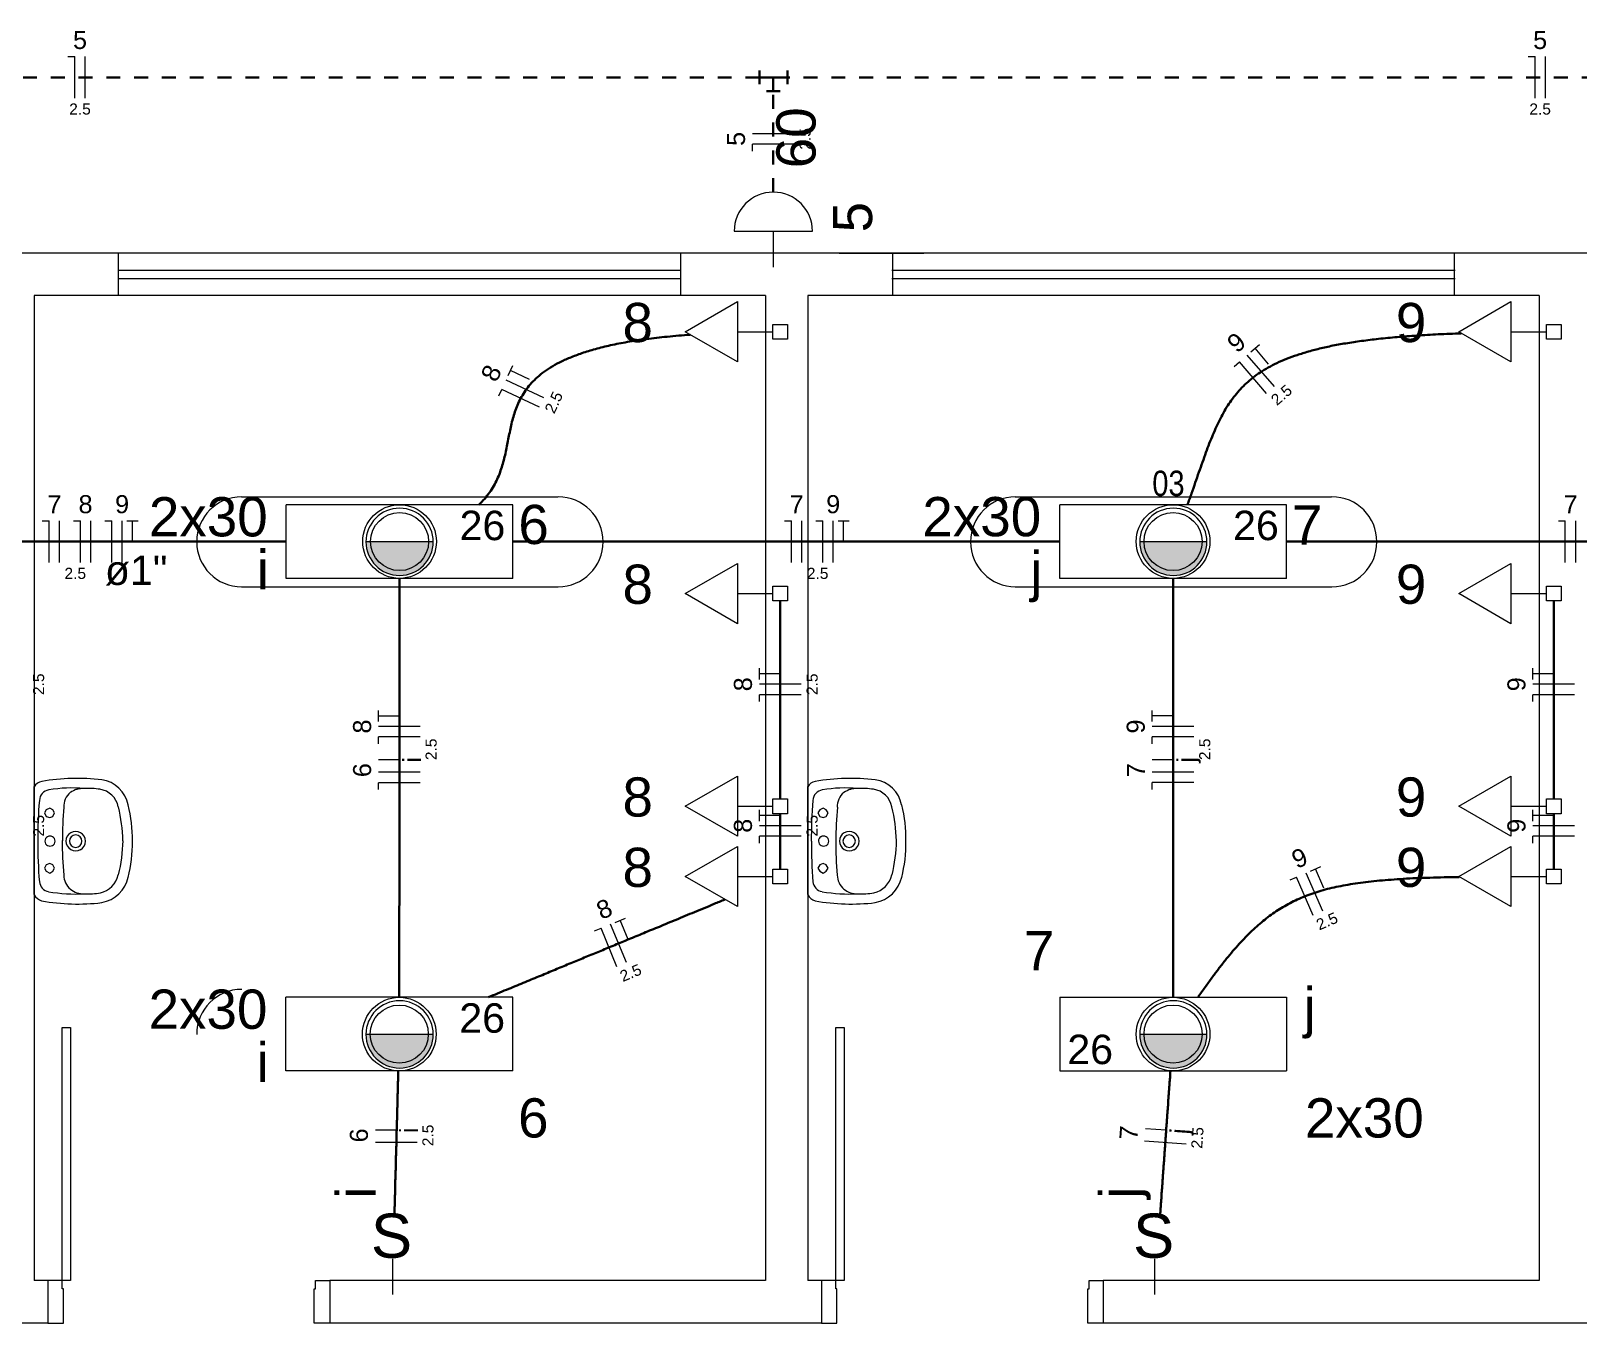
# Model space of a CAD drawing. Header units: millimetres. Extents: x 0 to 321, y -39 to 66.
# Drawn here: x 62.04 to 73.18, y 34.52 to 43.82 of the extents above; entities that cross this region are included whole.
import ezdxf

# ---------------------------------------------------------------- set-up
doc = ezdxf.new("R2010")
doc.units = ezdxf.units.MM
doc.header["$LTSCALE"] = 0.5
doc.header["$MEASUREMENT"] = 0
doc.linetypes.add('DOT2', pattern=[3.175, 0, -3.175])
for name, color, linetype, lineweight in [('Arquitetura', 8, 'Continuous', 5), ('EL-Condutos', 4, 'Continuous', 30), ('EL-Fios', 9, 'Continuous', 20), ('EL-Textos condutos', 7, 'Continuous', 20), ('EL-Textos fios', 7, 'Continuous', 20), ('EL-Textos pontos', 5, 'Continuous', 20), ('P-SIMBOL', 5, 'Continuous', 20)]:
    doc.layers.add(name, color=color, linetype=linetype, lineweight=lineweight)
doc.styles.add('Arial', font='arial.ttf')
doc.styles.add('ArialNarrow', font='ARIALN.TTF')

msp = doc.modelspace()

# ---------------------------------------------------------------- hatches: boundary and pattern name
at = {"layer": 'Arquitetura', "linetype": 'Continuous'}
for points in [[(64.695, 39.9), (64.716, 39.901), (64.737, 39.904), (64.758, 39.908), (64.778, 39.915), (64.797, 39.923), (64.816, 39.933), (64.834, 39.944), (64.851, 39.957), (64.866, 39.971), (64.881, 39.987), (64.894, 40.003), (64.905, 40.021), (64.915, 40.04), (64.923, 40.059), (64.929, 40.08), (64.934, 40.1), (64.936, 40.121), (64.937, 40.142), (64.937, 40.143), (64.937, 40.143), (64.937, 40.143), (64.937, 40.143), (64.937, 40.143), (64.937, 40.143), (64.937, 40.143), (64.937, 40.143), (64.937, 40.143), (64.937, 40.143), (64.937, 40.143), (64.937, 40.143), (64.937, 40.143), (64.937, 40.143), (64.937, 40.143), (64.937, 40.143), (64.937, 40.143), (64.937, 40.143), (64.937, 40.143), (64.937, 40.143), (64.937, 40.143), (64.937, 40.143), (64.937, 40.143), (64.937, 40.143), (64.937, 40.143), (64.937, 40.143), (64.937, 40.143), (64.937, 40.143), (64.937, 40.143), (64.937, 40.143), (64.937, 40.143), (64.937, 40.143), (64.937, 40.143), (64.937, 40.143), (64.937, 40.143), (64.937, 40.143), (64.937, 40.143), (64.937, 40.143), (64.937, 40.143), (64.937, 40.143), (64.937, 40.143), (64.937, 40.143), (64.937, 40.143), (64.937, 40.143), (64.937, 40.143), (64.937, 40.143), (64.937, 40.143), (64.937, 40.143), (64.937, 40.143), (64.937, 40.143), (64.937, 40.143), (64.937, 40.143), (64.937, 40.143), (64.937, 40.143), (64.937, 40.143), (64.937, 40.143), (64.937, 40.143), (64.937, 40.143), (64.937, 40.143), (64.937, 40.143), (64.937, 40.143), (64.937, 40.143), (64.937, 40.143), (64.937, 40.143), (64.937, 40.143), (64.937, 40.143), (64.937, 40.143), (64.937, 40.143), (64.937, 40.143), (64.937, 40.143), (64.937, 40.143), (64.937, 40.143), (64.937, 40.143), (64.453, 40.144), (64.453, 40.143), (64.453, 40.143), (64.453, 40.143), (64.453, 40.143), (64.453, 40.143), (64.453, 40.143), (64.453, 40.143), (64.453, 40.143), (64.453, 40.143), (64.453, 40.143), (64.453, 40.143), (64.453, 40.143), (64.453, 40.143), (64.453, 40.143), (64.453, 40.143), (64.453, 40.143), (64.453, 40.143), (64.453, 40.143), (64.453, 40.143), (64.453, 40.143), (64.453, 40.143), (64.453, 40.143), (64.453, 40.143), (64.453, 40.143), (64.453, 40.143), (64.453, 40.143), (64.453, 40.143), (64.453, 40.143), (64.453, 40.143), (64.453, 40.143), (64.453, 40.143), (64.453, 40.143), (64.453, 40.143), (64.453, 40.143), (64.453, 40.143), (64.453, 40.143), (64.453, 40.143), (64.453, 40.143), (64.453, 40.143), (64.453, 40.143), (64.453, 40.143), (64.453, 40.143), (64.453, 40.143), (64.453, 40.143), (64.453, 40.143), (64.453, 40.143), (64.453, 40.143), (64.453, 40.143), (64.453, 40.143), (64.453, 40.143), (64.453, 40.143), (64.453, 40.143), (64.453, 40.143), (64.453, 40.143), (64.453, 40.143), (64.453, 40.143), (64.453, 40.143), (64.453, 40.143), (64.453, 40.143), (64.453, 40.143), (64.453, 40.143), (64.453, 40.143), (64.453, 40.143), (64.453, 40.143), (64.453, 40.143), (64.453, 40.143), (64.453, 40.143), (64.453, 40.143), (64.453, 40.143), (64.453, 40.143), (64.453, 40.143), (64.453, 40.143), (64.453, 40.143), (64.453, 40.142), (64.454, 40.121), (64.456, 40.1), (64.461, 40.08), (64.467, 40.059), (64.476, 40.04), (64.485, 40.021), (64.497, 40.003), (64.509, 39.987), (64.524, 39.971), (64.539, 39.957), (64.556, 39.944), (64.574, 39.933), (64.593, 39.923), (64.612, 39.915), (64.632, 39.908), (64.653, 39.904), (64.674, 39.901), (64.695, 39.9), (64.695, 39.9)], [(70.264, 39.9), (70.285, 39.901), (70.306, 39.904), (70.327, 39.908), (70.347, 39.915), (70.367, 39.923), (70.386, 39.933), (70.403, 39.944), (70.42, 39.957), (70.436, 39.971), (70.45, 39.987), (70.463, 40.003), (70.474, 40.021), (70.484, 40.04), (70.492, 40.059), (70.498, 40.08), (70.503, 40.1), (70.506, 40.121), (70.507, 40.142), (70.507, 40.143), (70.507, 40.143), (70.507, 40.143), (70.507, 40.143), (70.507, 40.143), (70.507, 40.143), (70.507, 40.143), (70.507, 40.143), (70.507, 40.143), (70.507, 40.143), (70.507, 40.143), (70.507, 40.143), (70.507, 40.143), (70.507, 40.143), (70.507, 40.143), (70.507, 40.143), (70.507, 40.143), (70.507, 40.143), (70.507, 40.143), (70.507, 40.143), (70.507, 40.143), (70.507, 40.143), (70.507, 40.143), (70.507, 40.143), (70.507, 40.143), (70.507, 40.143), (70.507, 40.143), (70.507, 40.143), (70.507, 40.143), (70.507, 40.143), (70.507, 40.143), (70.507, 40.143), (70.507, 40.143), (70.507, 40.143), (70.507, 40.143), (70.507, 40.143), (70.507, 40.143), (70.507, 40.143), (70.507, 40.143), (70.507, 40.143), (70.507, 40.143), (70.507, 40.143), (70.507, 40.143), (70.507, 40.143), (70.507, 40.143), (70.507, 40.143), (70.507, 40.143), (70.507, 40.143), (70.507, 40.143), (70.507, 40.143), (70.507, 40.143), (70.507, 40.143), (70.507, 40.143), (70.507, 40.143), (70.507, 40.143), (70.507, 40.143), (70.507, 40.143), (70.507, 40.143), (70.507, 40.143), (70.507, 40.143), (70.507, 40.143), (70.507, 40.143), (70.507, 40.143), (70.507, 40.143), (70.507, 40.143), (70.507, 40.143), (70.507, 40.143), (70.507, 40.143), (70.507, 40.143), (70.507, 40.143), (70.507, 40.143), (70.507, 40.143), (70.507, 40.143), (70.022, 40.144), (70.022, 40.143), (70.022, 40.143), (70.022, 40.143), (70.022, 40.143), (70.022, 40.143), (70.022, 40.143), (70.022, 40.143), (70.022, 40.143), (70.022, 40.143), (70.022, 40.143), (70.022, 40.143), (70.022, 40.143), (70.022, 40.143), (70.022, 40.143), (70.022, 40.143), (70.022, 40.143), (70.022, 40.143), (70.022, 40.143), (70.022, 40.143), (70.022, 40.143), (70.022, 40.143), (70.022, 40.143), (70.022, 40.143), (70.022, 40.143), (70.022, 40.143), (70.022, 40.143), (70.022, 40.143), (70.022, 40.143), (70.022, 40.143), (70.022, 40.143), (70.022, 40.143), (70.022, 40.143), (70.022, 40.143), (70.022, 40.143), (70.022, 40.143), (70.022, 40.143), (70.022, 40.143), (70.022, 40.143), (70.022, 40.143), (70.022, 40.143), (70.022, 40.143), (70.022, 40.143), (70.022, 40.143), (70.022, 40.143), (70.022, 40.143), (70.022, 40.143), (70.022, 40.143), (70.022, 40.143), (70.022, 40.143), (70.022, 40.143), (70.022, 40.143), (70.022, 40.143), (70.022, 40.143), (70.022, 40.143), (70.022, 40.143), (70.022, 40.143), (70.022, 40.143), (70.022, 40.143), (70.022, 40.143), (70.022, 40.143), (70.022, 40.143), (70.022, 40.143), (70.022, 40.143), (70.022, 40.143), (70.022, 40.143), (70.022, 40.143), (70.022, 40.143), (70.022, 40.143), (70.022, 40.143), (70.022, 40.143), (70.022, 40.143), (70.022, 40.143), (70.022, 40.143), (70.022, 40.142), (70.023, 40.121), (70.026, 40.1), (70.03, 40.08), (70.037, 40.059), (70.045, 40.04), (70.055, 40.021), (70.066, 40.003), (70.079, 39.987), (70.093, 39.971), (70.109, 39.957), (70.125, 39.944), (70.143, 39.933), (70.162, 39.923), (70.182, 39.915), (70.202, 39.908), (70.222, 39.904), (70.243, 39.901), (70.264, 39.9), (70.264, 39.9)], [(64.695, 36.356), (64.716, 36.357), (64.737, 36.359), (64.758, 36.364), (64.778, 36.37), (64.797, 36.378), (64.816, 36.388), (64.834, 36.4), (64.851, 36.412), (64.866, 36.427), (64.881, 36.442), (64.894, 36.459), (64.905, 36.477), (64.915, 36.496), (64.923, 36.515), (64.929, 36.535), (64.934, 36.556), (64.936, 36.577), (64.937, 36.598), (64.937, 36.599), (64.937, 36.599), (64.937, 36.599), (64.937, 36.599), (64.937, 36.599), (64.937, 36.599), (64.937, 36.599), (64.937, 36.599), (64.937, 36.599), (64.937, 36.599), (64.937, 36.599), (64.937, 36.599), (64.937, 36.599), (64.937, 36.599), (64.937, 36.599), (64.937, 36.599), (64.937, 36.599), (64.937, 36.599), (64.937, 36.599), (64.937, 36.599), (64.937, 36.599), (64.937, 36.599), (64.937, 36.599), (64.937, 36.599), (64.937, 36.599), (64.937, 36.599), (64.937, 36.599), (64.937, 36.599), (64.937, 36.599), (64.937, 36.599), (64.937, 36.599), (64.937, 36.599), (64.937, 36.599), (64.937, 36.599), (64.937, 36.599), (64.937, 36.599), (64.937, 36.599), (64.937, 36.599), (64.937, 36.599), (64.937, 36.599), (64.937, 36.599), (64.937, 36.599), (64.937, 36.599), (64.937, 36.599), (64.937, 36.599), (64.937, 36.599), (64.937, 36.599), (64.937, 36.599), (64.937, 36.599), (64.937, 36.599), (64.937, 36.599), (64.937, 36.599), (64.937, 36.599), (64.937, 36.599), (64.937, 36.599), (64.937, 36.599), (64.937, 36.599), (64.937, 36.599), (64.937, 36.599), (64.937, 36.599), (64.937, 36.599), (64.937, 36.599), (64.937, 36.599), (64.937, 36.599), (64.937, 36.599), (64.937, 36.599), (64.937, 36.599), (64.937, 36.599), (64.937, 36.599), (64.937, 36.599), (64.937, 36.599), (64.937, 36.599), (64.937, 36.599), (64.453, 36.6), (64.453, 36.599), (64.453, 36.599), (64.453, 36.599), (64.453, 36.599), (64.453, 36.599), (64.453, 36.599), (64.453, 36.599), (64.453, 36.599), (64.453, 36.599), (64.453, 36.599), (64.453, 36.599), (64.453, 36.599), (64.453, 36.599), (64.453, 36.599), (64.453, 36.599), (64.453, 36.599), (64.453, 36.599), (64.453, 36.599), (64.453, 36.599), (64.453, 36.599), (64.453, 36.599), (64.453, 36.599), (64.453, 36.599), (64.453, 36.599), (64.453, 36.599), (64.453, 36.599), (64.453, 36.599), (64.453, 36.599), (64.453, 36.599), (64.453, 36.599), (64.453, 36.599), (64.453, 36.599), (64.453, 36.599), (64.453, 36.599), (64.453, 36.599), (64.453, 36.599), (64.453, 36.599), (64.453, 36.599), (64.453, 36.599), (64.453, 36.599), (64.453, 36.599), (64.453, 36.599), (64.453, 36.599), (64.453, 36.599), (64.453, 36.599), (64.453, 36.599), (64.453, 36.599), (64.453, 36.599), (64.453, 36.599), (64.453, 36.599), (64.453, 36.599), (64.453, 36.599), (64.453, 36.599), (64.453, 36.599), (64.453, 36.599), (64.453, 36.599), (64.453, 36.599), (64.453, 36.599), (64.453, 36.599), (64.453, 36.599), (64.453, 36.599), (64.453, 36.599), (64.453, 36.599), (64.453, 36.599), (64.453, 36.599), (64.453, 36.599), (64.453, 36.599), (64.453, 36.599), (64.453, 36.599), (64.453, 36.599), (64.453, 36.599), (64.453, 36.599), (64.453, 36.599), (64.453, 36.598), (64.454, 36.577), (64.456, 36.556), (64.461, 36.535), (64.467, 36.515), (64.476, 36.496), (64.485, 36.477), (64.497, 36.459), (64.509, 36.442), (64.524, 36.427), (64.539, 36.412), (64.556, 36.4), (64.574, 36.388), (64.593, 36.378), (64.612, 36.37), (64.632, 36.364), (64.653, 36.359), (64.674, 36.357), (64.695, 36.356), (64.695, 36.356)], [(70.264, 36.356), (70.285, 36.357), (70.306, 36.359), (70.327, 36.364), (70.347, 36.37), (70.367, 36.378), (70.386, 36.388), (70.403, 36.4), (70.42, 36.412), (70.436, 36.427), (70.45, 36.442), (70.463, 36.459), (70.474, 36.477), (70.484, 36.496), (70.492, 36.515), (70.498, 36.535), (70.503, 36.556), (70.506, 36.577), (70.507, 36.598), (70.507, 36.599), (70.507, 36.599), (70.507, 36.599), (70.507, 36.599), (70.507, 36.599), (70.507, 36.599), (70.507, 36.599), (70.507, 36.599), (70.507, 36.599), (70.507, 36.599), (70.507, 36.599), (70.507, 36.599), (70.507, 36.599), (70.507, 36.599), (70.507, 36.599), (70.507, 36.599), (70.507, 36.599), (70.507, 36.599), (70.507, 36.599), (70.507, 36.599), (70.507, 36.599), (70.507, 36.599), (70.507, 36.599), (70.507, 36.599), (70.507, 36.599), (70.507, 36.599), (70.507, 36.599), (70.507, 36.599), (70.507, 36.599), (70.507, 36.599), (70.507, 36.599), (70.507, 36.599), (70.507, 36.599), (70.507, 36.599), (70.507, 36.599), (70.507, 36.599), (70.507, 36.599), (70.507, 36.599), (70.507, 36.599), (70.507, 36.599), (70.507, 36.599), (70.507, 36.599), (70.507, 36.599), (70.507, 36.599), (70.507, 36.599), (70.507, 36.599), (70.507, 36.599), (70.507, 36.599), (70.507, 36.599), (70.507, 36.599), (70.507, 36.599), (70.507, 36.599), (70.507, 36.599), (70.507, 36.599), (70.507, 36.599), (70.507, 36.599), (70.507, 36.599), (70.507, 36.599), (70.507, 36.599), (70.507, 36.599), (70.507, 36.599), (70.507, 36.599), (70.507, 36.599), (70.507, 36.599), (70.507, 36.599), (70.507, 36.599), (70.507, 36.599), (70.507, 36.599), (70.507, 36.599), (70.507, 36.599), (70.507, 36.599), (70.507, 36.599), (70.507, 36.599), (70.022, 36.6), (70.022, 36.599), (70.022, 36.599), (70.022, 36.599), (70.022, 36.599), (70.022, 36.599), (70.022, 36.599), (70.022, 36.599), (70.022, 36.599), (70.022, 36.599), (70.022, 36.599), (70.022, 36.599), (70.022, 36.599), (70.022, 36.599), (70.022, 36.599), (70.022, 36.599), (70.022, 36.599), (70.022, 36.599), (70.022, 36.599), (70.022, 36.599), (70.022, 36.599), (70.022, 36.599), (70.022, 36.599), (70.022, 36.599), (70.022, 36.599), (70.022, 36.599), (70.022, 36.599), (70.022, 36.599), (70.022, 36.599), (70.022, 36.599), (70.022, 36.599), (70.022, 36.599), (70.022, 36.599), (70.022, 36.599), (70.022, 36.599), (70.022, 36.599), (70.022, 36.599), (70.022, 36.599), (70.022, 36.599), (70.022, 36.599), (70.022, 36.599), (70.022, 36.599), (70.022, 36.599), (70.022, 36.599), (70.022, 36.599), (70.022, 36.599), (70.022, 36.599), (70.022, 36.599), (70.022, 36.599), (70.022, 36.599), (70.022, 36.599), (70.022, 36.599), (70.022, 36.599), (70.022, 36.599), (70.022, 36.599), (70.022, 36.599), (70.022, 36.599), (70.022, 36.599), (70.022, 36.599), (70.022, 36.599), (70.022, 36.599), (70.022, 36.599), (70.022, 36.599), (70.022, 36.599), (70.022, 36.599), (70.022, 36.599), (70.022, 36.599), (70.022, 36.599), (70.022, 36.599), (70.022, 36.599), (70.022, 36.599), (70.022, 36.599), (70.022, 36.599), (70.022, 36.599), (70.022, 36.598), (70.023, 36.577), (70.026, 36.556), (70.03, 36.535), (70.037, 36.515), (70.045, 36.496), (70.055, 36.477), (70.066, 36.459), (70.079, 36.442), (70.093, 36.427), (70.109, 36.412), (70.125, 36.4), (70.143, 36.388), (70.162, 36.378), (70.182, 36.37), (70.202, 36.364), (70.222, 36.359), (70.243, 36.357), (70.264, 36.356), (70.264, 36.356)]]:
    msp.add_hatch(color=256, dxfattribs=at).paths.add_polyline_path(points)

# ---------------------------------------------------------------- linework, layer by layer
at = {"layer": 'Arquitetura'}
for p, q in [((84.334, 42.219), (51.737, 42.219)), ((62.67, 42.219), (62.67, 41.914)), ((66.72, 41.914), (66.72, 42.219)), ((67.86, 42.219), (68.469, 42.219)), ((68.242, 42.219), (68.242, 41.914)), ((72.287, 41.914), (72.287, 42.219)), ((62.668, 42.097), (66.72, 42.097)), ((68.239, 42.097), (72.292, 42.097)), ((62.668, 42.036), (66.72, 42.036)), ((68.239, 42.036), (72.292, 42.036)), ((67.329, 41.914), (62.066, 41.914)), ((62.066, 41.914), (62.066, 34.826)), ((67.329, 41.914), (67.329, 34.826)), ((72.896, 41.914), (67.633, 41.914)), ((67.633, 41.914), (67.633, 34.826)), ((72.896, 41.914), (72.896, 34.826)), ((63.557, 40.466), (65.834, 40.466)), ((69.126, 40.466), (71.403, 40.466)), ((64.453, 40.144), (64.693, 40.144)), ((64.453, 40.144), (64.693, 40.144)), ((64.453, 40.144), (64.937, 40.144)), ((64.693, 40.144), (64.937, 40.144)), ((70.022, 40.144), (70.262, 40.144)), ((70.022, 40.144), (70.262, 40.144)), ((70.022, 40.144), (70.507, 40.144)), ((70.262, 40.144), (70.507, 40.144)), ((63.557, 39.819), (65.834, 39.819)), ((69.126, 39.819), (71.403, 39.819)), ((62.066, 37.991), (62.066, 38.381)), ((67.633, 37.991), (67.633, 38.381)), ((62.066, 37.862), (62.066, 38.243)), ((62.152, 38.213), (62.139, 38.192)), ((62.177, 38.226), (62.152, 38.213)), ((62.199, 38.213), (62.177, 38.226)), ((62.212, 38.192), (62.199, 38.213)), ((67.633, 37.862), (67.633, 38.243)), ((67.719, 38.213), (67.706, 38.192)), ((67.744, 38.226), (67.719, 38.213)), ((67.766, 38.213), (67.744, 38.226)), ((67.779, 38.192), (67.766, 38.213)), ((62.139, 38.192), (62.152, 38.166)), ((62.152, 38.166), (62.177, 38.158)), ((62.177, 38.158), (62.199, 38.166)), ((62.199, 38.166), (62.212, 38.192)), ((67.706, 38.192), (67.719, 38.166)), ((67.719, 38.166), (67.744, 38.158)), ((67.744, 38.158), (67.766, 38.166)), ((67.766, 38.166), (67.779, 38.192)), ((62.066, 37.605), (62.066, 37.991)), ((67.633, 37.605), (67.633, 37.991)), ((62.152, 37.819), (62.139, 37.793)), ((62.139, 37.793), (62.152, 37.772)), ((62.177, 37.828), (62.152, 37.819)), ((62.152, 37.772), (62.177, 37.759)), ((62.199, 37.819), (62.177, 37.828)), ((62.177, 37.759), (62.199, 37.772)), ((62.212, 37.793), (62.199, 37.819)), ((62.199, 37.772), (62.212, 37.793)), ((67.719, 37.819), (67.706, 37.793)), ((67.706, 37.793), (67.719, 37.772)), ((67.744, 37.828), (67.719, 37.819)), ((67.719, 37.772), (67.744, 37.759)), ((67.766, 37.819), (67.744, 37.828)), ((67.744, 37.759), (67.766, 37.772)), ((67.779, 37.793), (67.766, 37.819)), ((67.766, 37.772), (67.779, 37.793)), ((64.453, 36.6), (64.693, 36.6)), ((64.453, 36.6), (64.693, 36.6)), ((64.453, 36.6), (64.937, 36.6)), ((64.693, 36.6), (64.937, 36.6)), ((70.022, 36.6), (70.262, 36.6)), ((70.022, 36.6), (70.262, 36.6)), ((70.022, 36.6), (70.507, 36.6)), ((70.262, 36.6), (70.507, 36.6)), ((62.164, 34.826), (62.066, 34.826)), ((67.329, 34.826), (64.192, 34.826)), ((67.732, 34.826), (67.633, 34.826)), ((72.896, 34.826), (69.759, 34.826)), ((62.164, 34.521), (58.62, 34.521)), ((67.732, 34.521), (64.192, 34.521)), ((73.303, 34.521), (69.759, 34.521))]:
    msp.add_line(p, q, dxfattribs=at)
for points in [[(62.327, 34.826), (62.267, 34.826), (62.267, 36.648), (62.327, 36.648), (62.327, 34.826)], [(67.894, 34.826), (67.834, 34.826), (67.834, 36.648), (67.894, 36.648), (67.894, 34.826)], [(62.164, 34.826), (62.164, 34.521), (62.276, 34.521), (62.276, 34.766), (62.267, 34.766), (62.267, 34.826), (62.164, 34.826)], [(64.193, 34.826), (64.193, 34.521), (64.081, 34.521), (64.081, 34.766), (64.09, 34.766), (64.09, 34.826), (64.193, 34.826)], [(67.732, 34.826), (67.732, 34.521), (67.843, 34.521), (67.843, 34.766), (67.834, 34.766), (67.834, 34.826), (67.732, 34.826)], [(69.76, 34.826), (69.76, 34.521), (69.648, 34.521), (69.648, 34.766), (69.657, 34.766), (69.657, 34.826), (69.76, 34.826)]]:
    msp.add_lwpolyline(points, dxfattribs=at)
for centre, radius, start, end in [((63.559, 40.142), 0.324, 90.0054, 180.003), ((65.836, 40.142), 0.324, 0, 90), ((69.128, 40.142), 0.324, 90.0054, 180.003), ((71.405, 40.142), 0.324, 0, 90), ((64.695, 40.142), 0.242, 90, 180), ((64.695, 40.142), 0.242, 0, 90), ((70.264, 40.142), 0.242, 90, 180), ((70.264, 40.142), 0.242, 0, 90), ((63.559, 40.142), 0.324, 180.003, 270), ((64.695, 40.142), 0.242, 180, 270), ((64.695, 40.142), 0.242, 270, 0), ((65.836, 40.142), 0.324, 270, 0), ((69.128, 40.142), 0.324, 180.003, 270), ((70.264, 40.142), 0.242, 180, 270), ((70.264, 40.142), 0.242, 270, 0), ((71.405, 40.142), 0.324, 270, 0), ((62.135, 38.342), 0.0781, 101.431, 152.133), ((62.377, 36.915), 1.525, 83.4235, 99.7209), ((62.521, 38.208), 0.224, 10.4075, 82.2804), ((67.702, 38.342), 0.0781, 101.431, 152.133), ((67.944, 36.915), 1.525, 83.4235, 99.7209), ((68.088, 38.208), 0.224, 10.4075, 82.2804), ((62.184, 38.277), 0.0813, 99.6072, 176.886), ((62.333, 37.459), 0.912, 84.2028, 100.218), ((62.406, 38.239), 0.128, 129.245, 183.227), ((62.417, 38.209), 0.158, 87.1606, 125.348), ((62.447, 37.722), 0.646, 81.8304, 92.0054), ((62.515, 38.204), 0.159, 11.6163, 81.5806), ((67.751, 38.277), 0.0813, 99.6072, 176.886), ((67.9, 37.459), 0.912, 84.2028, 100.218), ((67.973, 38.239), 0.128, 129.245, 183.227), ((67.984, 38.209), 0.158, 87.1606, 125.348), ((68.014, 37.722), 0.646, 81.8304, 92.0054), ((68.083, 38.204), 0.159, 11.6163, 81.5806), ((65.897, 37.988), 3.806, 175.586, 180), ((65.007, 37.989), 2.739, 174.905, 179.979), ((61.545, 37.964), 1.159, 1.3034, 13.5421), ((61.812, 38.011), 0.96, 358.659, 14.3632), ((71.464, 37.988), 3.806, 175.586, 180), ((70.574, 37.989), 2.739, 174.905, 179.979), ((67.112, 37.964), 1.159, 1.3034, 13.5421), ((67.379, 38.011), 0.96, 358.659, 14.3632), ((65.566, 37.976), 3.475, 179.79, 184.625), ((62.179, 37.988), 0.0364, 119.96, 180), ((62.179, 37.988), 0.0364, 179.963, 239.981), ((62.179, 37.988), 0.0364, 60.0128, 119.987), ((62.179, 37.989), 0.0364, 359.963, 59.9809), ((62.179, 37.988), 0.0364, 299.96, 0), ((65.254, 37.995), 2.987, 180.061, 184.81), ((62.364, 37.988), 0.0707, 120.007, 180), ((62.364, 37.989), 0.0707, 180.001, 240.003), ((62.364, 37.988), 0.045, 90, 179.99), ((62.364, 37.988), 0.045, 180, 270), ((62.364, 37.988), 0.0707, 60.0032, 119.997), ((62.364, 37.988), 0.045, 0, 90), ((62.364, 37.988), 0.045, 270, 0), ((62.364, 37.988), 0.0707, 0.0007, 60.0032), ((62.364, 37.988), 0.0707, 300.007, 0), ((61.537, 38.019), 1.168, 346.496, 358.648), ((61.813, 37.966), 0.959, 345.578, 1.3019), ((71.134, 37.976), 3.475, 179.79, 184.625), ((67.746, 37.988), 0.0364, 119.96, 180), ((67.747, 37.988), 0.0364, 179.963, 239.981), ((67.747, 37.988), 0.0364, 60.0128, 119.987), ((67.747, 37.989), 0.0364, 359.963, 59.9809), ((67.747, 37.988), 0.0364, 299.96, 0), ((70.821, 37.995), 2.987, 180.061, 184.81), ((67.931, 37.988), 0.0707, 120.007, 180), ((67.931, 37.989), 0.0707, 180.001, 240.003), ((67.931, 37.988), 0.045, 90, 179.99), ((67.931, 37.988), 0.045, 180, 270), ((67.931, 37.988), 0.0707, 60.0032, 119.997), ((67.931, 37.988), 0.045, 0, 90), ((67.931, 37.988), 0.045, 270, 0), ((67.931, 37.988), 0.0707, 0.0007, 60.0032), ((67.931, 37.988), 0.0707, 300.007, 0), ((67.104, 38.019), 1.168, 346.496, 358.648), ((67.38, 37.966), 0.959, 345.578, 1.3019), ((62.179, 37.989), 0.0364, 240.013, 299.987), ((62.364, 37.989), 0.0707, 240.003, 299.997), ((67.747, 37.989), 0.0364, 240.013, 299.987), ((67.931, 37.989), 0.0707, 240.003, 299.997), ((62.181, 37.702), 0.0779, 184.387, 261.244), ((62.413, 37.746), 0.135, 180.551, 229.656), ((62.418, 37.755), 0.145, 230.4, 273.398), ((62.504, 37.784), 0.171, 282.719, 347.054), ((62.51, 37.781), 0.238, 280.056, 347.486), ((67.748, 37.702), 0.0779, 184.387, 261.244), ((67.98, 37.746), 0.135, 180.551, 229.656), ((67.985, 37.755), 0.145, 230.4, 273.398), ((68.071, 37.784), 0.171, 282.719, 347.054), ((68.077, 37.781), 0.238, 280.056, 347.486), ((62.156, 37.657), 0.106, 211.07, 249.458), ((62.376, 39.063), 1.527, 260.307, 276.587), ((62.368, 38.851), 1.243, 260.758, 272.677), ((62.447, 38.239), 0.63, 268.174, 278.678), ((67.723, 37.657), 0.106, 211.07, 249.458), ((67.943, 39.063), 1.527, 260.307, 276.587), ((67.936, 38.851), 1.243, 260.758, 272.677), ((68.014, 38.239), 0.63, 268.174, 278.678), ((63.559, 36.598), 0.324, 90.0054, 180.003), ((64.695, 36.598), 0.242, 90, 180), ((64.695, 36.598), 0.242, 0, 90), ((70.264, 36.598), 0.242, 90, 180), ((70.264, 36.598), 0.242, 0, 90), ((64.695, 36.598), 0.242, 180, 270), ((64.695, 36.598), 0.242, 270, 0), ((70.264, 36.598), 0.242, 180, 270), ((70.264, 36.598), 0.242, 270, 0)]:
    msp.add_arc(centre, radius, start, end, dxfattribs=at)
at = {"layer": 'EL-Condutos', "linetype": 'Continuous'}
for p, q in [((67.285, 43.534), (67.285, 43.434)), ((67.385, 43.484), (67.285, 43.484)), ((67.385, 43.484), (67.385, 43.384)), ((67.385, 43.484), (67.486, 43.484)), ((67.486, 43.534), (67.486, 43.434)), ((67.335, 43.384), (67.435, 43.384))]:
    msp.add_line(p, q, dxfattribs=at)
at = {"layer": 'EL-Condutos', "linetype": 'DOT2', "ltscale": 0.05}
for points in [[(67.285, 43.484), (66.95, 43.484), (66.612, 43.484), (66.273, 43.484), (65.933, 43.484), (65.592, 43.484), (65.251, 43.484), (64.912, 43.484), (64.574, 43.484), (64.239, 43.484), (63.907, 43.484), (63.579, 43.484), (63.256, 43.484), (62.937, 43.484), (62.625, 43.484), (62.32, 43.484), (62.021, 43.484), (61.731, 43.484), (61.45, 43.484), (61.178, 43.484), (60.917, 43.484), (60.666, 43.484), (60.427, 43.484), (60.2, 43.484), (59.986, 43.484), (59.786, 43.484), (59.601, 43.484), (59.43, 43.484), (59.275, 43.484), (59.137, 43.484), (59.016, 43.484)], [(78.503, 43.484), (78.18, 43.484), (77.846, 43.484), (77.5, 43.484), (77.144, 43.484), (76.779, 43.484), (76.405, 43.484), (76.024, 43.484), (75.637, 43.484), (75.244, 43.484), (74.847, 43.484), (74.446, 43.484), (74.043, 43.484), (73.639, 43.484), (73.234, 43.484), (72.829, 43.484), (72.426, 43.484), (72.026, 43.484), (71.628, 43.484), (71.236, 43.484), (70.848, 43.484), (70.467, 43.484), (70.094, 43.484), (69.728, 43.484), (69.372, 43.484), (69.026, 43.484), (68.692, 43.484), (68.369, 43.484), (68.06, 43.484), (67.765, 43.484), (67.486, 43.484)], [(67.385, 42.658), (67.385, 42.68), (67.385, 42.701), (67.385, 42.722), (67.385, 42.743), (67.385, 42.763), (67.385, 42.784), (67.385, 42.804), (67.385, 42.823), (67.385, 42.843), (67.385, 42.863), (67.385, 42.883), (67.385, 42.904), (67.385, 42.924), (67.385, 42.945), (67.385, 42.966), (67.385, 42.988), (67.385, 43.011), (67.385, 43.034), (67.385, 43.057), (67.385, 43.082), (67.385, 43.107), (67.385, 43.133), (67.385, 43.16), (67.385, 43.189), (67.385, 43.218), (67.385, 43.249), (67.385, 43.28), (67.385, 43.314), (67.385, 43.348), (67.385, 43.384)]]:
    msp.add_spline(points, degree=3, dxfattribs=at)
at = {"layer": 'EL-Condutos', "linetype": 'Continuous'}
for points in [[(65.265, 40.408), (65.308, 40.452), (65.343, 40.498), (65.373, 40.545), (65.398, 40.593), (65.418, 40.642), (65.434, 40.691), (65.448, 40.741), (65.46, 40.791), (65.47, 40.842), (65.48, 40.892), (65.49, 40.942), (65.501, 40.992), (65.514, 41.041), (65.53, 41.09), (65.549, 41.138), (65.572, 41.184), (65.601, 41.23), (65.635, 41.274), (65.676, 41.316), (65.724, 41.357), (65.781, 41.396), (65.846, 41.433), (65.921, 41.467), (66.007, 41.499), (66.104, 41.529), (66.213, 41.556), (66.335, 41.58), (66.471, 41.601), (66.621, 41.618), (66.787, 41.632)], [(70.365, 40.408), (70.395, 40.49), (70.422, 40.568), (70.448, 40.643), (70.474, 40.715), (70.498, 40.784), (70.523, 40.85), (70.549, 40.912), (70.575, 40.972), (70.603, 41.029), (70.632, 41.084), (70.664, 41.135), (70.699, 41.184), (70.737, 41.23), (70.779, 41.273), (70.825, 41.313), (70.876, 41.352), (70.932, 41.387), (70.993, 41.42), (71.061, 41.451), (71.135, 41.479), (71.216, 41.505), (71.304, 41.529), (71.4, 41.551), (71.505, 41.57), (71.619, 41.587), (71.741, 41.602), (71.874, 41.615), (72.017, 41.626), (72.17, 41.635), (72.335, 41.642)], [(59.944, 40.144), (60.115, 40.144), (60.278, 40.144), (60.433, 40.144), (60.581, 40.144), (60.723, 40.144), (60.858, 40.144), (60.989, 40.144), (61.114, 40.144), (61.236, 40.144), (61.354, 40.144), (61.469, 40.144), (61.581, 40.144), (61.692, 40.144), (61.801, 40.144), (61.91, 40.144), (62.02, 40.144), (62.129, 40.144), (62.24, 40.144), (62.352, 40.144), (62.467, 40.144), (62.585, 40.144), (62.707, 40.144), (62.832, 40.144), (62.963, 40.144), (63.098, 40.144), (63.24, 40.144), (63.388, 40.144), (63.543, 40.144), (63.706, 40.144), (63.877, 40.144)], [(65.512, 40.144), (65.684, 40.144), (65.846, 40.144), (66.002, 40.144), (66.15, 40.144), (66.291, 40.144), (66.427, 40.144), (66.557, 40.144), (66.683, 40.144), (66.804, 40.144), (66.922, 40.144), (67.037, 40.144), (67.149, 40.144), (67.26, 40.144), (67.37, 40.144), (67.478, 40.144), (67.587, 40.144), (67.697, 40.144), (67.808, 40.144), (67.92, 40.144), (68.035, 40.144), (68.153, 40.144), (68.274, 40.144), (68.4, 40.144), (68.53, 40.144), (68.666, 40.144), (68.807, 40.144), (68.955, 40.144), (69.111, 40.144), (69.273, 40.144), (69.445, 40.144)], [(71.08, 40.144), (71.251, 40.144), (71.414, 40.144), (71.57, 40.144), (71.718, 40.144), (71.859, 40.144), (71.995, 40.144), (72.126, 40.144), (72.251, 40.144), (72.373, 40.144), (72.491, 40.144), (72.606, 40.144), (72.718, 40.144), (72.829, 40.144), (72.939, 40.144), (73.048, 40.144), (73.157, 40.144), (73.266, 40.144), (73.377, 40.144), (73.49, 40.144), (73.605, 40.144), (73.723, 40.144), (73.844, 40.144), (73.97, 40.144), (74.1, 40.144), (74.236, 40.144), (74.378, 40.144), (74.526, 40.144), (74.681, 40.144), (74.844, 40.144), (75.015, 40.144)], [(64.695, 39.88), (64.695, 39.741), (64.695, 39.61), (64.695, 39.487), (64.695, 39.37), (64.695, 39.259), (64.694, 39.155), (64.694, 39.055), (64.694, 38.959), (64.694, 38.868), (64.694, 38.78), (64.694, 38.695), (64.694, 38.612), (64.694, 38.531), (64.694, 38.451), (64.694, 38.372), (64.694, 38.292), (64.694, 38.212), (64.694, 38.131), (64.694, 38.048), (64.694, 37.963), (64.694, 37.875), (64.694, 37.784), (64.694, 37.689), (64.694, 37.589), (64.693, 37.484), (64.693, 37.374), (64.693, 37.257), (64.693, 37.133), (64.693, 37.002), (64.693, 36.864)], [(70.262, 39.88), (70.262, 39.742), (70.262, 39.611), (70.262, 39.487), (70.262, 39.37), (70.262, 39.26), (70.262, 39.155), (70.262, 39.055), (70.262, 38.96), (70.262, 38.868), (70.262, 38.781), (70.262, 38.695), (70.262, 38.613), (70.262, 38.531), (70.262, 38.451), (70.262, 38.372), (70.262, 38.293), (70.262, 38.213), (70.262, 38.131), (70.262, 38.049), (70.262, 37.963), (70.262, 37.876), (70.262, 37.784), (70.262, 37.689), (70.262, 37.589), (70.262, 37.484), (70.262, 37.374), (70.262, 37.257), (70.262, 37.133), (70.262, 37.002), (70.262, 36.864)], [(67.435, 39.718), (67.435, 39.65), (67.435, 39.587), (67.435, 39.527), (67.435, 39.471), (67.435, 39.419), (67.435, 39.369), (67.435, 39.322), (67.435, 39.277), (67.435, 39.234), (67.435, 39.193), (67.435, 39.154), (67.435, 39.115), (67.435, 39.078), (67.435, 39.041), (67.435, 39.005), (67.435, 38.968), (67.435, 38.931), (67.435, 38.894), (67.435, 38.855), (67.435, 38.816), (67.435, 38.775), (67.435, 38.732), (67.435, 38.687), (67.435, 38.64), (67.435, 38.59), (67.435, 38.538), (67.435, 38.482), (67.435, 38.422), (67.435, 38.359), (67.435, 38.291)], [(73.002, 39.718), (73.002, 39.65), (73.002, 39.587), (73.002, 39.527), (73.002, 39.471), (73.002, 39.419), (73.002, 39.369), (73.002, 39.322), (73.002, 39.277), (73.002, 39.234), (73.002, 39.193), (73.002, 39.154), (73.002, 39.115), (73.002, 39.078), (73.002, 39.041), (73.002, 39.005), (73.002, 38.968), (73.002, 38.931), (73.002, 38.894), (73.002, 38.855), (73.002, 38.816), (73.002, 38.775), (73.002, 38.732), (73.002, 38.687), (73.002, 38.64), (73.002, 38.59), (73.002, 38.538), (73.002, 38.482), (73.002, 38.422), (73.002, 38.359), (73.002, 38.291)], [(67.435, 38.186), (67.435, 38.168), (67.435, 38.151), (67.435, 38.135), (67.435, 38.119), (67.435, 38.105), (67.435, 38.091), (67.435, 38.078), (67.435, 38.065), (67.435, 38.053), (67.435, 38.041), (67.435, 38.03), (67.435, 38.019), (67.435, 38.008), (67.435, 37.997), (67.435, 37.986), (67.435, 37.975), (67.435, 37.964), (67.435, 37.953), (67.435, 37.942), (67.435, 37.931), (67.435, 37.919), (67.435, 37.907), (67.435, 37.894), (67.435, 37.881), (67.435, 37.867), (67.435, 37.853), (67.435, 37.837), (67.435, 37.821), (67.435, 37.804), (67.435, 37.786)], [(73.002, 38.186), (73.002, 38.168), (73.002, 38.151), (73.002, 38.135), (73.002, 38.119), (73.002, 38.105), (73.002, 38.091), (73.002, 38.078), (73.002, 38.065), (73.002, 38.053), (73.002, 38.041), (73.002, 38.03), (73.002, 38.019), (73.002, 38.008), (73.002, 37.997), (73.002, 37.986), (73.002, 37.975), (73.002, 37.964), (73.002, 37.953), (73.002, 37.942), (73.002, 37.931), (73.002, 37.919), (73.002, 37.907), (73.002, 37.894), (73.002, 37.881), (73.002, 37.867), (73.002, 37.853), (73.002, 37.837), (73.002, 37.821), (73.002, 37.804), (73.002, 37.786)], [(70.442, 36.867), (70.493, 36.938), (70.542, 37.006), (70.589, 37.069), (70.636, 37.129), (70.682, 37.185), (70.727, 37.237), (70.773, 37.286), (70.818, 37.332), (70.864, 37.374), (70.91, 37.414), (70.956, 37.45), (71.004, 37.484), (71.053, 37.514), (71.104, 37.542), (71.156, 37.568), (71.211, 37.591), (71.267, 37.612), (71.326, 37.631), (71.388, 37.648), (71.453, 37.662), (71.521, 37.675), (71.593, 37.687), (71.668, 37.696), (71.748, 37.704), (71.831, 37.711), (71.919, 37.717), (72.012, 37.722), (72.11, 37.725), (72.213, 37.728), (72.322, 37.73)], [(65.335, 36.865), (65.401, 36.893), (65.465, 36.919), (65.526, 36.944), (65.584, 36.968), (65.641, 36.992), (65.696, 37.014), (65.749, 37.036), (65.801, 37.058), (65.852, 37.079), (65.902, 37.1), (65.951, 37.12), (66, 37.14), (66.048, 37.16), (66.097, 37.18), (66.145, 37.2), (66.194, 37.22), (66.244, 37.241), (66.294, 37.261), (66.345, 37.283), (66.398, 37.304), (66.452, 37.327), (66.507, 37.35), (66.565, 37.373), (66.624, 37.398), (66.686, 37.423), (66.75, 37.45), (66.817, 37.478), (66.887, 37.506), (66.96, 37.537), (67.036, 37.568)], [(64.686, 36.335), (64.685, 36.288), (64.683, 36.242), (64.682, 36.198), (64.681, 36.156), (64.68, 36.116), (64.679, 36.077), (64.678, 36.039), (64.677, 36.003), (64.676, 35.968), (64.675, 35.933), (64.674, 35.9), (64.673, 35.868), (64.673, 35.836), (64.672, 35.805), (64.671, 35.774), (64.67, 35.744), (64.669, 35.714), (64.668, 35.684), (64.668, 35.654), (64.667, 35.624), (64.666, 35.595), (64.665, 35.564), (64.664, 35.534), (64.664, 35.503), (64.663, 35.471), (64.662, 35.439), (64.661, 35.406), (64.66, 35.372), (64.659, 35.338), (64.658, 35.302)], [(70.243, 36.335), (70.24, 36.288), (70.236, 36.242), (70.233, 36.199), (70.23, 36.157), (70.227, 36.116), (70.225, 36.077), (70.222, 36.04), (70.219, 36.003), (70.217, 35.968), (70.214, 35.934), (70.212, 35.901), (70.21, 35.868), (70.207, 35.837), (70.205, 35.805), (70.203, 35.775), (70.201, 35.745), (70.199, 35.715), (70.197, 35.685), (70.194, 35.655), (70.192, 35.625), (70.19, 35.596), (70.188, 35.566), (70.186, 35.535), (70.184, 35.504), (70.181, 35.473), (70.179, 35.441), (70.177, 35.408), (70.174, 35.374), (70.172, 35.339), (70.169, 35.304)]]:
    msp.add_spline(points, degree=3, dxfattribs=at)
at = {"layer": 'EL-Fios'}
for p, q in [((62.307, 43.634), (62.357, 43.634)), ((62.357, 43.334), (62.357, 43.634)), ((62.432, 43.334), (62.432, 43.634)), ((72.817, 43.634), (72.867, 43.634)), ((72.867, 43.334), (72.867, 43.634)), ((72.942, 43.334), (72.942, 43.634)), ((67.535, 43.078), (67.236, 43.078)), ((67.535, 43.003), (67.236, 43.003)), ((67.236, 42.953), (67.236, 43.003)), ((70.822, 41.509), (70.883, 41.561)), ((70.95, 41.421), (70.852, 41.535)), ((70.701, 41.404), (70.739, 41.437)), ((70.934, 41.21), (70.739, 41.437)), ((70.991, 41.259), (70.795, 41.486)), ((65.477, 41.338), (65.511, 41.41)), ((65.63, 41.311), (65.494, 41.374)), ((65.409, 41.193), (65.43, 41.238)), ((65.702, 41.111), (65.43, 41.238)), ((65.734, 41.179), (65.462, 41.306)), ((62.123, 40.294), (62.173, 40.294)), ((62.173, 39.994), (62.173, 40.294)), ((62.248, 39.994), (62.248, 40.294)), ((62.348, 40.294), (62.398, 40.294)), ((62.398, 39.994), (62.398, 40.294)), ((62.473, 39.994), (62.473, 40.294)), ((62.573, 40.294), (62.623, 40.294)), ((62.623, 39.994), (62.623, 40.294)), ((62.698, 39.994), (62.698, 40.294)), ((62.733, 40.294), (62.813, 40.294)), ((62.773, 40.144), (62.773, 40.294)), ((67.466, 40.294), (67.516, 40.294)), ((67.516, 39.994), (67.516, 40.294)), ((67.591, 39.994), (67.591, 40.294)), ((67.691, 40.294), (67.741, 40.294)), ((67.741, 39.994), (67.741, 40.294)), ((67.816, 39.994), (67.816, 40.294)), ((67.851, 40.294), (67.931, 40.294)), ((67.891, 40.144), (67.891, 40.294)), ((73.035, 40.294), (73.085, 40.294)), ((73.085, 39.994), (73.085, 40.294)), ((73.16, 39.994), (73.16, 40.294)), ((67.285, 39.152), (67.285, 39.232)), ((72.852, 39.152), (72.852, 39.232)), ((67.435, 39.192), (67.285, 39.192)), ((67.585, 39.117), (67.285, 39.117)), ((73.002, 39.192), (72.852, 39.192)), ((73.152, 39.117), (72.852, 39.117)), ((67.585, 39.042), (67.285, 39.042)), ((67.285, 38.992), (67.285, 39.042)), ((73.152, 39.042), (72.852, 39.042)), ((72.852, 38.992), (72.852, 39.042)), ((64.544, 38.848), (64.544, 38.928)), ((64.694, 38.888), (64.544, 38.888)), ((70.112, 38.849), (70.112, 38.928)), ((70.262, 38.889), (70.112, 38.889)), ((64.844, 38.813), (64.544, 38.813)), ((70.412, 38.813), (70.112, 38.813)), ((64.844, 38.738), (64.544, 38.738)), ((64.544, 38.688), (64.544, 38.738)), ((70.412, 38.739), (70.112, 38.739)), ((70.112, 38.688), (70.112, 38.739)), ((64.694, 38.574), (64.544, 38.574)), ((70.262, 38.574), (70.112, 38.574)), ((64.844, 38.484), (64.544, 38.484)), ((70.412, 38.484), (70.112, 38.484)), ((64.844, 38.409), (64.544, 38.409)), ((64.544, 38.359), (64.544, 38.409)), ((70.412, 38.41), (70.112, 38.41)), ((70.112, 38.359), (70.112, 38.41)), ((67.285, 38.133), (67.285, 38.214)), ((72.852, 38.133), (72.852, 38.214)), ((67.435, 38.173), (67.285, 38.173)), ((67.585, 38.099), (67.285, 38.099)), ((73.002, 38.173), (72.852, 38.173)), ((73.152, 38.099), (72.852, 38.099)), ((67.585, 38.023), (67.285, 38.023)), ((67.285, 37.974), (67.285, 38.023)), ((73.152, 38.023), (72.852, 38.023)), ((72.852, 37.974), (72.852, 38.023)), ((71.339, 37.484), (71.219, 37.759)), ((71.251, 37.773), (71.325, 37.805)), ((71.348, 37.651), (71.288, 37.789)), ((71.105, 37.709), (71.15, 37.729)), ((71.27, 37.454), (71.15, 37.729)), ((66.246, 37.404), (66.32, 37.435)), ((66.341, 37.281), (66.283, 37.419)), ((66.098, 37.343), (66.145, 37.362)), ((66.259, 37.085), (66.145, 37.362)), ((66.329, 37.114), (66.214, 37.391)), ((64.671, 35.908), (64.521, 35.908)), ((70.213, 35.908), (70.063, 35.919)), ((64.821, 35.819), (64.521, 35.819)), ((70.356, 35.808), (70.056, 35.829))]:
    msp.add_line(p, q, dxfattribs=at)
at = {"layer": 'P-SIMBOL'}
for p, q in [((67.103, 42.376), (67.668, 42.376)), ((67.385, 42.376), (67.385, 42.119)), ((66.751, 41.653), (67.126, 41.87)), ((67.126, 41.87), (67.126, 41.437)), ((72.318, 41.653), (72.693, 41.87)), ((72.693, 41.87), (72.693, 41.437)), ((67.126, 41.437), (66.751, 41.653)), ((67.126, 41.653), (67.382, 41.653)), ((67.382, 41.6), (67.382, 41.706)), ((67.382, 41.706), (67.488, 41.706)), ((67.488, 41.706), (67.488, 41.6)), ((72.693, 41.437), (72.318, 41.653)), ((72.693, 41.653), (72.949, 41.653)), ((72.949, 41.6), (72.949, 41.706)), ((72.949, 41.706), (73.055, 41.706)), ((73.055, 41.706), (73.055, 41.6)), ((67.488, 41.6), (67.382, 41.6)), ((73.055, 41.6), (72.949, 41.6)), ((63.879, 39.879), (63.879, 40.408)), ((65.511, 40.408), (63.879, 40.408)), ((65.511, 39.879), (65.511, 40.408)), ((69.446, 39.879), (69.446, 40.409)), ((71.078, 40.409), (69.446, 40.409)), ((71.078, 39.879), (71.078, 40.409)), ((66.751, 39.77), (67.126, 39.986)), ((67.126, 39.986), (67.126, 39.553)), ((72.318, 39.77), (72.693, 39.986)), ((72.693, 39.986), (72.693, 39.553)), ((65.511, 39.879), (63.879, 39.879)), ((71.078, 39.879), (69.446, 39.879)), ((67.126, 39.553), (66.751, 39.77)), ((67.126, 39.77), (67.382, 39.77)), ((67.382, 39.717), (67.382, 39.823)), ((67.382, 39.823), (67.488, 39.823)), ((67.488, 39.823), (67.488, 39.717)), ((72.693, 39.553), (72.318, 39.77)), ((72.693, 39.77), (72.949, 39.77)), ((72.949, 39.717), (72.949, 39.823)), ((72.949, 39.823), (73.055, 39.823)), ((73.055, 39.823), (73.055, 39.717)), ((67.488, 39.717), (67.382, 39.717)), ((73.055, 39.717), (72.949, 39.717)), ((66.751, 38.239), (67.126, 38.456)), ((67.126, 38.456), (67.126, 38.023)), ((72.318, 38.239), (72.693, 38.456)), ((72.693, 38.456), (72.693, 38.023)), ((67.126, 38.023), (66.751, 38.239)), ((67.126, 38.239), (67.382, 38.239)), ((67.382, 38.186), (67.382, 38.292)), ((67.382, 38.292), (67.488, 38.292)), ((67.488, 38.292), (67.488, 38.186)), ((72.693, 38.023), (72.318, 38.239)), ((72.693, 38.239), (72.949, 38.239)), ((72.949, 38.186), (72.949, 38.292)), ((72.949, 38.292), (73.055, 38.292)), ((73.055, 38.292), (73.055, 38.186)), ((67.488, 38.186), (67.382, 38.186)), ((73.055, 38.186), (72.949, 38.186)), ((66.751, 37.733), (67.126, 37.95)), ((67.126, 37.95), (67.126, 37.517)), ((72.318, 37.733), (72.693, 37.95)), ((72.693, 37.95), (72.693, 37.517)), ((67.382, 37.68), (67.382, 37.786)), ((67.382, 37.786), (67.488, 37.786)), ((67.488, 37.786), (67.488, 37.68)), ((72.949, 37.68), (72.949, 37.786)), ((72.949, 37.786), (73.055, 37.786)), ((73.055, 37.786), (73.055, 37.68)), ((67.126, 37.517), (66.751, 37.733)), ((67.126, 37.733), (67.382, 37.733)), ((67.488, 37.68), (67.382, 37.68)), ((72.693, 37.517), (72.318, 37.733)), ((72.693, 37.733), (72.949, 37.733)), ((73.055, 37.68), (72.949, 37.68)), ((63.877, 36.335), (63.877, 36.865)), ((65.509, 36.865), (63.877, 36.865)), ((65.509, 36.335), (65.509, 36.865)), ((69.446, 36.865), (71.078, 36.865)), ((69.446, 36.865), (69.446, 36.335)), ((71.078, 36.865), (71.078, 36.335)), ((65.509, 36.335), (63.877, 36.335)), ((69.446, 36.335), (71.078, 36.335)), ((64.643, 34.983), (64.643, 34.726)), ((70.128, 34.983), (70.128, 34.726))]:
    msp.add_line(p, q, dxfattribs=at)
for centre, radius in [((64.695, 40.144), 0.265), ((64.695, 40.144), 0.209), ((70.262, 40.144), 0.265), ((70.262, 40.144), 0.209), ((64.693, 36.6), 0.265), ((70.262, 36.6), 0.265), ((64.693, 36.6), 0.209), ((70.262, 36.6), 0.209)]:
    msp.add_circle(centre, radius, dxfattribs=at)
msp.add_arc((67.385, 42.376), 0.282, 0, 180, dxfattribs=at)

# ---------------------------------------------------------------- texts
at = {"layer": 'Arquitetura', "insert": (68.545, 40.469), "char_height": 0.18228, "width": 6.34331, "attachment_point": 7, "line_spacing_factor": 0.798, "style": 'ArialNarrow'}
msp.add_mtext('                           03', dxfattribs=at)
at = {"layer": 'EL-Textos condutos', "insert": (62.799, 39.826), "char_height": 0.2118, "width": 0.76248, "attachment_point": 8, "rotation": 359.9943, "line_spacing_factor": 0.798, "style": 'Arial'}
msp.add_mtext('ø1"', dxfattribs=at)
at = {"layer": 'EL-Textos fios', "attachment_point": 8, "line_spacing_factor": 0.798, "style": 'Arial'}
for s, insert, char_height, width in [('5', (62.395, 43.686), 0.13, 0.156), ('5', (72.904, 43.686), 0.13, 0.156), ('2.5', (62.395, 43.215), 0.08, 0.288), ('2.5', (72.904, 43.215), 0.08, 0.288), ('7', (62.211, 40.346), 0.13, 0.156), ('8', (62.435, 40.346), 0.13, 0.156), ('9', (62.698, 40.346), 0.13, 0.156), ('7', (67.553, 40.346), 0.13, 0.156), ('9', (67.816, 40.346), 0.13, 0.156), ('7', (73.123, 40.346), 0.13, 0.156), ('2.5', (62.361, 39.874), 0.08, 0.288), ('2.5', (67.704, 39.874), 0.08, 0.288)]:
    msp.add_mtext(s, dxfattribs=dict(at, insert=insert, char_height=char_height, width=width))
for s, insert, char_height, width, rotation in [('2.5', (67.655, 43.041), 0.08, 0.288, 90.0002), ('5', (67.183, 43.041), 0.13, 0.156, 90.0002), ('9', (70.761, 41.526), 0.13, 0.156, 40.7144), ('8', (65.415, 41.328), 0.13, 0.156, 64.9161), ('2.5', (65.842, 41.128), 0.08, 0.288, 64.9161), ('2.5', (71.069, 41.168), 0.08, 0.288, 40.7144), ('2.5', (62.138, 39.117), 0.08, 0.288, 90.0002), ('8', (67.233, 39.117), 0.13, 0.156, 90.0002), ('2.5', (67.705, 39.117), 0.08, 0.288, 90.0002), ('9', (72.8, 39.117), 0.13, 0.156, 90.0002), ('8', (64.492, 38.813), 0.13, 0.156, 90.0002), ('9', (70.06, 38.813), 0.13, 0.156, 90.0002), ('2.5', (64.963, 38.649), 0.08, 0.288, 90.0002), ('2.5', (70.531, 38.649), 0.08, 0.288, 90.0002), ('6', (64.492, 38.499), 0.13, 0.156, 90.0002), ('i', (64.85, 38.574), 0.13, 0.156, 90.0002), ('7', (70.06, 38.499), 0.13, 0.156, 90.0002), ('j', (70.461, 38.574), 0.13, 0.156, 90.0002), ('2.5', (62.138, 38.099), 0.08, 0.288, 90.0002), ('8', (67.233, 38.099), 0.13, 0.156, 90.0002), ('2.5', (67.705, 38.099), 0.08, 0.288, 90.0002), ('9', (72.8, 38.099), 0.13, 0.156, 90.0002), ('9', (71.199, 37.806), 0.13, 0.156, 23.4913), ('8', (66.194, 37.439), 0.13, 0.156, 22.4485), ('2.5', (71.386, 37.375), 0.08, 0.288, 23.4913), ('2.5', (66.374, 37.003), 0.08, 0.288, 22.4485), ('6', (64.469, 35.871), 0.13, 0.156, 90.0002), ('i', (64.827, 35.908), 0.13, 0.156, 90.0002), ('2.5', (64.94, 35.871), 0.08, 0.288, 90.0002), ('7', (70.008, 35.885), 0.13, 0.156, 85.9093), ('j', (70.411, 35.894), 0.13, 0.156, 85.9093), ('2.5', (70.478, 35.851), 0.08, 0.288, 85.9093)]:
    msp.add_mtext(s, dxfattribs=dict(at, insert=insert, char_height=char_height, width=width, rotation=rotation))
at = {"layer": 'EL-Textos pontos', "attachment_point": 8, "rotation": 90.0002, "line_spacing_factor": 0.798, "style": 'Arial'}
for s, insert, char_height, width in [('60', (67.693, 43.049), 0.2824, 0.67776), ('5', (68.1, 42.478), 0.282, 0.33888), ('i', (64.523, 35.459), 0.282, 0.33888), ('j', (70.101, 35.459), 0.282, 0.33888)]:
    msp.add_mtext(s, dxfattribs=dict(at, insert=insert, char_height=char_height, width=width))
at = {"layer": 'EL-Textos pontos', "line_spacing_factor": 0.798, "style": 'Arial'}
for s, insert, char_height, width, attachment_point in [('8', (66.409, 41.575), 0.282, 0.33888, 8), ('9', (71.975, 41.575), 0.282, 0.33888, 8), ('2x30', (63.746, 40.177), 0.2824, 1.35552, 9), ('2x30', (69.313, 40.178), 0.2824, 1.35552, 9), ('6', (65.769, 40.122), 0.282, 0.33888, 9), ('7', (71.336, 40.122), 0.282, 0.33888, 9), ('i', (63.755, 39.8), 0.282, 0.33888, 9), ('j', (69.322, 39.707), 0.282, 0.33888, 9), ('8', (66.409, 39.692), 0.282, 0.33888, 8), ('9', (71.975, 39.692), 0.282, 0.33888, 8), ('8', (66.409, 38.161), 0.282, 0.33888, 8), ('9', (71.975, 38.161), 0.282, 0.33888, 8), ('8', (66.409, 37.655), 0.282, 0.33888, 8), ('9', (71.975, 37.655), 0.282, 0.33888, 8), ('7', (69.188, 37.059), 0.282, 0.33888, 7), ('2x30', (63.744, 36.634), 0.2824, 1.35552, 9), ('j', (71.202, 36.568), 0.282, 0.33888, 7), ('i', (63.753, 36.256), 0.282, 0.33888, 9), ('6', (65.767, 35.852), 0.282, 0.33888, 9), ('2x30', (71.211, 35.852), 0.2824, 1.35552, 7)]:
    msp.add_mtext(s, dxfattribs=dict(at, insert=insert, char_height=char_height, width=width, attachment_point=attachment_point))
at = {"layer": 'P-SIMBOL', "char_height": 0.2118, "width": 0.50832, "line_spacing_factor": 0.798, "style": 'Arial'}
for insert, attachment_point in [((65.456, 40.151), 9), ((71.023, 40.151), 9), ((65.454, 36.607), 9), ((69.501, 36.381), 7)]:
    msp.add_mtext('26', dxfattribs=dict(at, insert=insert, attachment_point=attachment_point))
at = {"layer": 'P-SIMBOL', "char_height": 0.318, "width": 0.38124, "attachment_point": 7, "rotation": 0.0008, "line_spacing_factor": 0.798, "style": 'Arial'}
for insert in [(64.489, 34.986), (69.974, 34.986)]:
    msp.add_mtext('S', dxfattribs=dict(at, insert=insert))

doc.saveas('drawing.dxf')
